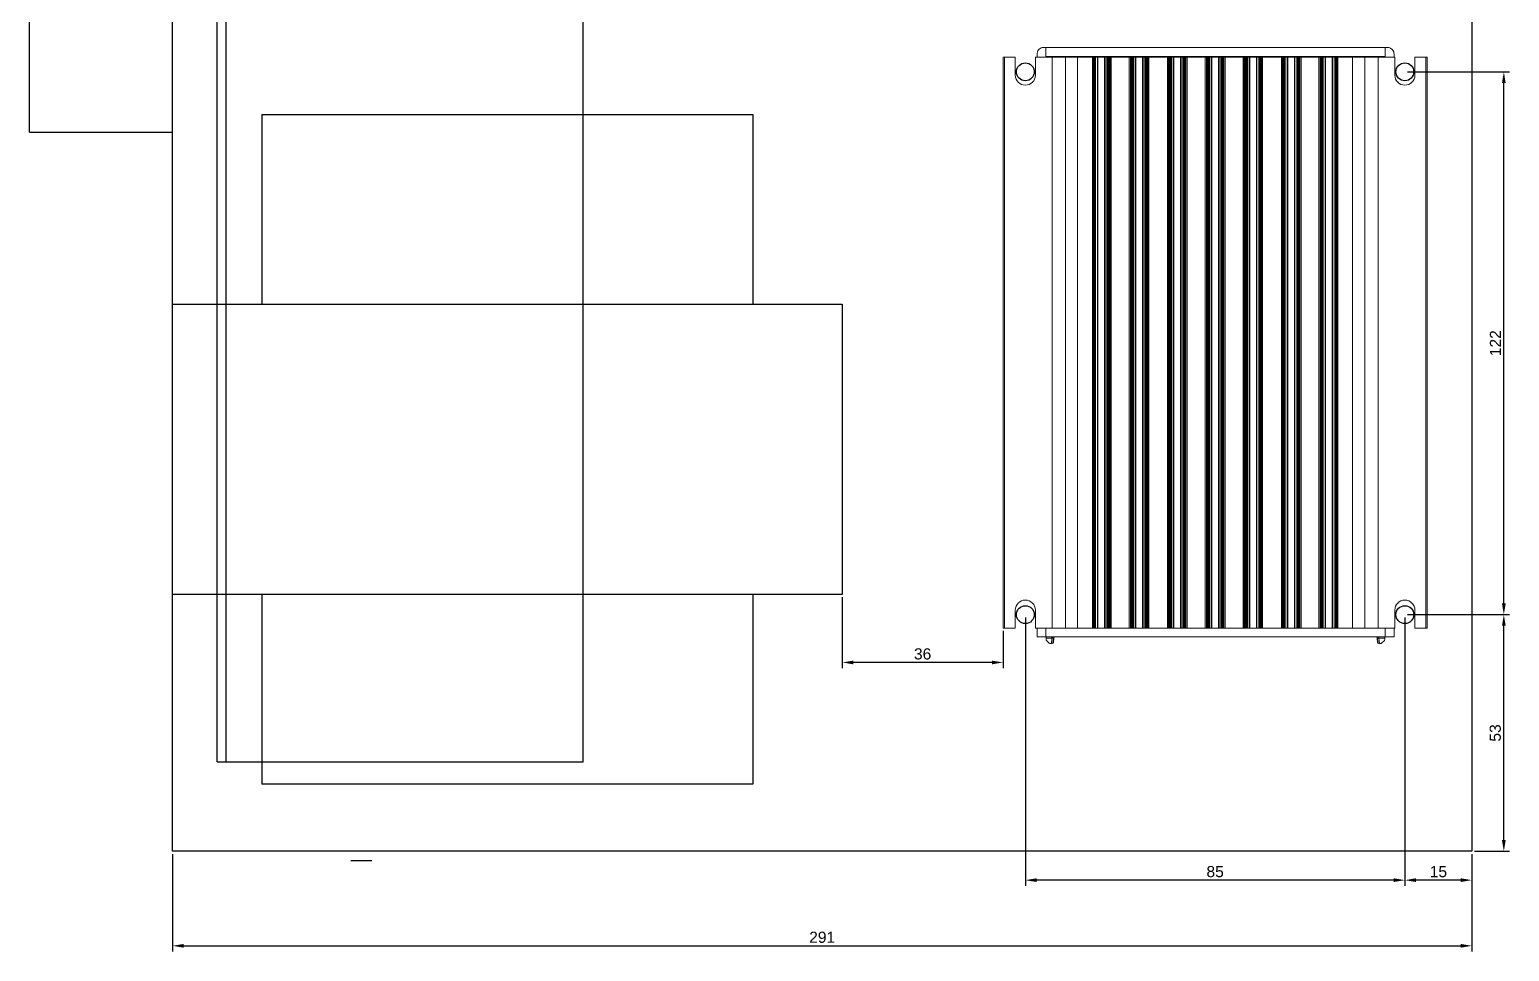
# Model space of a CAD drawing. Header units: millimetres. Extents: x -829 to 2887, y -460 to 1788.
# Drawn here: x 621 to 952.4, y 400.1 to 606.5 of the extents above; entities that cross this region are included whole.
import ezdxf

# ---------------------------------------------------------------- set-up
doc = ezdxf.new("R2010")
doc.units = ezdxf.units.MM
for name, color, linetype in [('Canaletas', 1, 'Continuous'), ('COTA', 1, 'Continuous'), ('Inversor', 4, 'Continuous'), ('Trafo12V', 2, 'Continuous')]:
    doc.layers.add(name, color=color, linetype=linetype)
doc.styles.get("Standard").update_dxf_attribs({"font": 'arial.ttf'})
doc.dimstyles.new('ISO-25', dxfattribs={"dimtxt": 2.5, "dimasz": 2.5, "dimexe": 1.25, "dimexo": 0.625, "dimtad": 1, "dimtxsty": 'Standard', "dimcen": 2.5, "dimadec": 0, "dimazin": 0, "dimtfac": 1, "dimtmove": 0, "dimatfit": 3, "dimfxl": 1, "dimarcsym": 0})

# ---------------------------------------------------------------- blocks, each defined once
blk = doc.blocks.new('*D161')
at = {"layer": 'COTA', "color": 0, "lineweight": -2}
for p, q in [((929.65, 475.54), (952.44, 475.54)), ((951.19, 425.04), (951.19, 473.04)), ((944.65, 422.54), (952.44, 422.54))]:
    blk.add_line(p, q, dxfattribs=at)
at = {"layer": 'COTA', "color": 0}
for points in [[(951.6, 473.04), (950.77, 473.04), (951.19, 475.54)], [(950.77, 425.04), (951.6, 425.04), (951.19, 422.54)]]:
    blk.add_solid(points, dxfattribs=at)
at = {"layer": 'Defpoints', "color": 0}
for p in [(929.03, 475.54), (951.19, 475.54), (944.03, 422.54)]:
    blk.add_point(p, dxfattribs=at)
at = {"layer": 'COTA', "color": 0, "insert": (949.28, 449.04), "char_height": 2.5, "attachment_point": 5, "rotation": 90}
blk.add_mtext('53', dxfattribs=at)
blk = doc.blocks.new('*D163')
at = {"layer": 'COTA', "color": 0, "lineweight": -2}
for p, q in [((929.65, 597.09), (952.44, 597.09)), ((951.19, 478.04), (951.19, 594.59)), ((929.65, 475.54), (952.44, 475.54))]:
    blk.add_line(p, q, dxfattribs=at)
at = {"layer": 'COTA', "color": 0}
for points in [[(951.6, 594.59), (950.77, 594.59), (951.19, 597.09)], [(950.77, 478.04), (951.6, 478.04), (951.19, 475.54)]]:
    blk.add_solid(points, dxfattribs=at)
at = {"layer": 'Defpoints', "color": 0}
for p in [(929.03, 597.09), (951.19, 597.09), (929.03, 475.54)]:
    blk.add_point(p, dxfattribs=at)
at = {"layer": 'COTA', "color": 0, "insert": (949.31, 536.32), "char_height": 2.5, "attachment_point": 5, "rotation": 90}
blk.add_mtext('122', dxfattribs=at)
blk = doc.blocks.new('*D164')
at = {"layer": 'COTA', "color": 0, "lineweight": -2}
for p, q in [((929.03, 474.92), (929.03, 414.83)), ((944.03, 421.92), (944.03, 414.83)), ((941.53, 416.08), (931.53, 416.08))]:
    blk.add_line(p, q, dxfattribs=at)
at = {"layer": 'COTA', "color": 0}
for points in [[(931.53, 416.5), (931.53, 415.67), (929.03, 416.08)], [(941.53, 415.67), (941.53, 416.5), (944.03, 416.08)]]:
    blk.add_solid(points, dxfattribs=at)
at = {"layer": 'Defpoints', "color": 0}
for p in [(929.03, 475.54), (944.03, 422.54), (929.03, 416.08)]:
    blk.add_point(p, dxfattribs=at)
at = {"layer": 'COTA', "color": 0, "insert": (936.53, 417.98), "char_height": 2.5, "attachment_point": 5}
blk.add_mtext('15', dxfattribs=at)
blk = doc.blocks.new('*D165')
at = {"layer": 'COTA', "color": 0, "lineweight": -2}
for p, q in [((844.03, 474.92), (844.03, 414.83)), ((929.03, 474.92), (929.03, 414.83)), ((926.53, 416.08), (846.53, 416.08))]:
    blk.add_line(p, q, dxfattribs=at)
at = {"layer": 'COTA', "color": 0}
for points in [[(846.53, 416.5), (846.53, 415.67), (844.03, 416.08)], [(926.53, 415.67), (926.53, 416.5), (929.03, 416.08)]]:
    blk.add_solid(points, dxfattribs=at)
at = {"layer": 'Defpoints', "color": 0}
for p in [(844.03, 475.54), (929.03, 475.54), (844.03, 416.08)]:
    blk.add_point(p, dxfattribs=at)
at = {"layer": 'COTA', "color": 0, "insert": (886.53, 417.98), "char_height": 2.5, "attachment_point": 5}
blk.add_mtext('85', dxfattribs=at)
blk = doc.blocks.new('*D166')
at = {"layer": 'COTA', "color": 0, "lineweight": -2}
for p, q in [((653.03, 421.92), (653.03, 400.13)), ((944.03, 421.92), (944.03, 400.13)), ((655.53, 401.38), (941.53, 401.38))]:
    blk.add_line(p, q, dxfattribs=at)
at = {"layer": 'COTA', "color": 0}
for points in [[(655.53, 401.79), (655.53, 400.96), (653.03, 401.38)], [(941.53, 400.96), (941.53, 401.79), (944.03, 401.38)]]:
    blk.add_solid(points, dxfattribs=at)
at = {"layer": 'Defpoints', "color": 0}
for p in [(653.03, 422.54), (944.03, 422.54), (944.03, 401.38)]:
    blk.add_point(p, dxfattribs=at)
at = {"layer": 'COTA', "color": 0, "insert": (798.53, 403.28), "char_height": 2.5, "attachment_point": 5}
blk.add_mtext('291', dxfattribs=at)
blk = doc.blocks.new('*D167')
at = {"layer": 'COTA', "color": 0, "lineweight": -2}
for p, q in [((803.03, 479.42), (803.03, 463.58)), ((839.03, 471.92), (839.03, 463.58)), ((836.53, 464.83), (805.53, 464.83))]:
    blk.add_line(p, q, dxfattribs=at)
at = {"layer": 'COTA', "color": 0}
for points in [[(805.53, 465.24), (805.53, 464.41), (803.03, 464.83)], [(836.53, 464.41), (836.53, 465.24), (839.03, 464.83)]]:
    blk.add_solid(points, dxfattribs=at)
at = {"layer": 'Defpoints', "color": 0}
for p in [(803.03, 480.04), (839.03, 472.54), (803.03, 464.83)]:
    blk.add_point(p, dxfattribs=at)
at = {"layer": 'COTA', "color": 0, "insert": (821.03, 466.73), "char_height": 2.5, "attachment_point": 5}
blk.add_mtext('36', dxfattribs=at)

msp = doc.modelspace()

# ---------------------------------------------------------------- linework, layer by layer
for p, q in [((653.028, 422.541), (653.028, 922.541)), ((621.028, 583.541), (621.028, 883.541)), ((663.028, 442.541), (663.028, 842.541)), ((665.028, 442.541), (665.028, 842.541)), ((944.028, 844.568), (944.028, 422.541)), ((621.028, 583.541), (653.028, 583.541)), ((944.028, 422.541), (653.028, 422.541))]:
    msp.add_line(p, q)
at = {"layer": 'Canaletas'}
for p, q in [((745.028, 442.541), (745.028, 812.541)), ((663.028, 442.541), (745.028, 442.541)), ((697.701, 420.399), (693.002, 420.399))]:
    msp.add_line(p, q, dxfattribs=at)
at = {"layer": 'Inversor', "linetype": 'Continuous', "lineweight": 15}
for p, q in [((839.329, 600.341), (839.029, 600.341)), ((839.029, 600.341), (839.029, 472.541)), ((841.779, 600.341), (839.329, 600.341)), ((839.329, 600.341), (839.329, 472.541)), ((841.779, 596.341), (841.779, 600.341)), ((846.279, 600.341), (846.279, 596.341)), ((846.279, 600.341), (850.012, 600.341)), ((846.645, 601.041), (846.645, 600.341)), ((848.64, 602.541), (848.142, 602.541)), ((848.64, 600.541), (848.64, 602.541)), ((848.64, 602.541), (924.612, 602.541)), ((848.64, 600.341), (848.64, 600.541)), ((848.872, 600.541), (849.087, 600.292)), ((850.012, 600.341), (853.006, 600.341)), ((850.012, 600.341), (850.012, 472.541)), ((853.006, 600.341), (855.738, 600.341)), ((853.006, 600.341), (853.006, 472.541)), ((856.801, 600.541), (856.819, 600.341)), ((857.093, 600.341), (857.091, 600.541)), ((859.066, 600.341), (859.066, 472.541)), ((859.111, 600.341), (859.066, 600.341)), ((859.111, 600.341), (859.111, 472.541)), ((859.157, 600.341), (859.111, 600.341)), ((859.157, 600.341), (859.157, 472.541)), ((859.202, 600.341), (859.157, 600.341)), ((859.202, 600.341), (859.202, 472.541)), ((859.247, 600.341), (859.202, 600.341)), ((859.247, 600.341), (859.247, 472.541)), ((859.292, 600.341), (859.247, 600.341)), ((859.292, 600.341), (859.292, 472.541)), ((859.337, 600.341), (859.292, 600.341)), ((859.337, 600.341), (859.337, 472.541)), ((859.383, 600.341), (859.337, 600.341)), ((859.383, 600.341), (859.383, 472.541)), ((859.428, 600.341), (859.383, 600.341)), ((859.428, 600.341), (859.428, 472.541)), ((859.475, 600.341), (859.428, 600.341)), ((859.473, 600.341), (859.473, 472.541)), ((859.52, 600.341), (859.473, 600.341)), ((859.518, 600.341), (859.518, 472.541)), ((859.566, 600.341), (859.518, 600.341)), ((859.564, 600.341), (859.564, 472.541)), ((859.611, 600.341), (859.564, 600.341)), ((859.609, 600.341), (859.609, 472.541)), ((859.656, 600.341), (859.609, 600.341)), ((859.654, 600.341), (859.654, 472.541)), ((859.701, 600.341), (859.654, 600.341)), ((859.699, 600.341), (859.699, 472.541)), ((859.746, 600.341), (859.699, 600.341)), ((859.745, 600.341), (859.745, 472.541)), ((860.154, 600.341), (859.745, 600.341)), ((860.097, 600.341), (860.095, 600.541)), ((860.154, 600.341), (860.278, 600.341)), ((860.154, 600.341), (860.154, 472.541)), ((860.278, 600.341), (861.778, 600.341)), ((860.278, 600.341), (860.278, 472.541)), ((860.427, 600.264), (860.451, 600.541)), ((861.778, 600.341), (861.903, 600.341)), ((861.778, 600.341), (861.778, 472.541)), ((862.312, 600.341), (861.903, 600.341)), ((861.903, 472.541), (861.903, 600.341)), ((862.357, 600.341), (862.31, 600.341)), ((862.312, 472.541), (862.312, 600.341)), ((862.403, 600.341), (862.355, 600.341)), ((862.357, 472.541), (862.357, 600.341)), ((862.448, 600.341), (862.401, 600.341)), ((862.403, 472.541), (862.403, 600.341)), ((862.493, 600.341), (862.446, 600.341)), ((862.448, 472.541), (862.448, 600.341)), ((862.538, 600.341), (862.491, 600.341)), ((862.493, 472.541), (862.493, 600.341)), ((862.584, 600.341), (862.536, 600.341)), ((862.538, 472.541), (862.538, 600.341)), ((862.629, 600.341), (862.582, 600.341)), ((862.584, 472.541), (862.584, 600.341)), ((862.629, 472.541), (862.629, 600.341)), ((862.674, 600.341), (862.629, 600.341)), ((862.674, 472.541), (862.674, 600.341)), ((862.719, 600.341), (862.674, 600.341)), ((862.719, 472.541), (862.719, 600.341)), ((862.764, 600.341), (862.719, 600.341)), ((862.764, 472.541), (862.764, 600.341)), ((862.81, 600.341), (862.764, 600.341)), ((862.81, 472.541), (862.81, 600.341)), ((862.855, 600.341), (862.81, 600.341)), ((862.855, 472.541), (862.855, 600.341)), ((862.9, 600.341), (862.855, 600.341)), ((862.9, 472.541), (862.9, 600.341)), ((862.945, 600.341), (862.9, 600.341)), ((862.945, 472.541), (862.945, 600.341)), ((862.991, 600.341), (862.945, 600.341)), ((862.991, 472.541), (862.991, 600.341)), ((863.27, 600.341), (862.991, 600.341)), ((863.27, 600.341), (867.287, 600.341)), ((863.27, 600.341), (863.27, 472.541)), ((864.801, 600.541), (864.819, 600.341)), ((865.102, 600.341), (865.101, 600.541)), ((867.566, 600.341), (867.287, 600.341)), ((867.287, 472.541), (867.287, 600.341)), ((867.566, 600.341), (867.566, 472.541)), ((867.611, 600.341), (867.566, 600.341)), ((867.611, 600.341), (867.611, 472.541)), ((867.656, 600.341), (867.611, 600.341)), ((867.656, 600.341), (867.656, 472.541)), ((867.702, 600.341), (867.656, 600.341)), ((867.702, 600.341), (867.702, 472.541)), ((867.747, 600.341), (867.702, 600.341)), ((867.747, 600.341), (867.747, 472.541)), ((867.792, 600.341), (867.747, 600.341)), ((867.792, 600.341), (867.792, 472.541)), ((867.837, 600.341), (867.792, 600.341)), ((867.837, 600.341), (867.837, 472.541)), ((867.883, 600.341), (867.837, 600.341)), ((867.883, 600.341), (867.883, 472.541)), ((867.928, 600.341), (867.883, 600.341)), ((867.928, 600.341), (867.928, 472.541)), ((867.975, 600.341), (867.928, 600.341)), ((867.973, 600.341), (867.973, 472.541)), ((868.02, 600.341), (867.973, 600.341)), ((868.018, 600.341), (868.018, 472.541)), ((868.066, 600.341), (868.018, 600.341)), ((868.064, 600.341), (868.064, 472.541)), ((868.111, 600.341), (868.064, 600.341)), ((868.106, 600.341), (868.104, 600.541)), ((868.109, 600.341), (868.109, 472.541)), ((868.156, 600.341), (868.109, 600.341)), ((868.154, 600.341), (868.154, 472.541)), ((868.201, 600.341), (868.154, 600.341)), ((868.199, 600.341), (868.199, 472.541)), ((868.247, 600.341), (868.199, 600.341)), ((868.245, 600.341), (868.245, 472.541)), ((868.654, 600.341), (868.245, 600.341)), ((868.428, 600.27), (868.451, 600.541)), ((868.654, 600.341), (868.778, 600.341)), ((868.654, 600.341), (868.654, 472.541)), ((868.778, 600.341), (870.278, 600.341)), ((868.778, 600.341), (868.778, 472.541)), ((870.278, 600.341), (870.403, 600.341)), ((870.278, 600.341), (870.278, 472.541)), ((870.812, 600.341), (870.403, 600.341)), ((870.403, 472.541), (870.403, 600.341)), ((870.857, 600.341), (870.81, 600.341)), ((870.812, 472.541), (870.812, 600.341)), ((870.903, 600.341), (870.855, 600.341)), ((870.857, 472.541), (870.857, 600.341)), ((870.948, 600.341), (870.901, 600.341)), ((870.903, 472.541), (870.903, 600.341)), ((870.993, 600.341), (870.946, 600.341)), ((870.948, 472.541), (870.948, 600.341)), ((871.038, 600.341), (870.991, 600.341)), ((870.993, 472.541), (870.993, 600.341)), ((871.084, 600.341), (871.036, 600.341)), ((871.038, 472.541), (871.038, 600.341)), ((871.129, 600.341), (871.082, 600.341)), ((871.084, 472.541), (871.084, 600.341)), ((871.129, 472.541), (871.129, 600.341)), ((871.174, 600.341), (871.129, 600.341)), ((871.174, 472.541), (871.174, 600.341)), ((871.219, 600.341), (871.174, 600.341)), ((871.219, 472.541), (871.219, 600.341)), ((871.264, 600.341), (871.219, 600.341)), ((871.264, 472.541), (871.264, 600.341)), ((871.31, 600.341), (871.264, 600.341)), ((871.31, 472.541), (871.31, 600.341)), ((871.355, 600.341), (871.31, 600.341)), ((871.355, 472.541), (871.355, 600.341)), ((871.4, 600.341), (871.355, 600.341)), ((871.4, 472.541), (871.4, 600.341)), ((871.445, 600.341), (871.4, 600.341)), ((871.445, 472.541), (871.445, 600.341)), ((871.491, 600.341), (871.445, 600.341)), ((871.491, 472.541), (871.491, 600.341)), ((871.668, 600.341), (871.491, 600.341)), ((871.668, 600.341), (875.889, 600.341)), ((871.668, 600.341), (871.668, 472.541)), ((872.801, 600.541), (872.819, 600.341)), ((873.111, 600.341), (873.11, 600.541)), ((876.066, 600.341), (875.889, 600.341)), ((875.889, 472.541), (875.889, 600.341)), ((876.066, 600.341), (876.066, 472.541)), ((876.111, 600.341), (876.066, 600.341)), ((876.111, 600.341), (876.111, 472.541)), ((876.156, 600.341), (876.111, 600.341)), ((876.115, 600.341), (876.114, 600.541)), ((876.156, 600.341), (876.156, 472.541)), ((876.202, 600.341), (876.156, 600.341)), ((876.202, 600.341), (876.202, 472.541)), ((876.247, 600.341), (876.202, 600.341)), ((876.247, 600.341), (876.247, 472.541)), ((876.292, 600.341), (876.247, 600.341)), ((876.292, 600.341), (876.292, 472.541)), ((876.337, 600.341), (876.292, 600.341)), ((876.337, 600.341), (876.337, 472.541)), ((876.383, 600.341), (876.337, 600.341)), ((876.383, 600.341), (876.383, 472.541)), ((876.428, 600.341), (876.383, 600.341)), ((876.428, 600.273), (876.451, 600.541)), ((876.428, 600.341), (876.428, 472.541)), ((876.475, 600.341), (876.428, 600.341)), ((876.473, 600.341), (876.473, 472.541)), ((876.52, 600.341), (876.473, 600.341)), ((876.518, 600.341), (876.518, 472.541)), ((876.566, 600.341), (876.518, 600.341)), ((876.564, 600.341), (876.564, 472.541)), ((876.611, 600.341), (876.564, 600.341)), ((876.609, 600.341), (876.609, 472.541)), ((876.656, 600.341), (876.609, 600.341)), ((876.654, 600.341), (876.654, 472.541)), ((876.701, 600.341), (876.654, 600.341)), ((876.699, 600.341), (876.699, 472.541)), ((876.746, 600.341), (876.699, 600.341)), ((876.745, 600.341), (876.745, 472.541)), ((877.154, 600.341), (876.745, 600.341)), ((877.154, 600.341), (877.278, 600.341)), ((877.154, 600.341), (877.154, 472.541)), ((877.278, 600.341), (878.778, 600.341)), ((877.278, 600.341), (877.278, 472.541)), ((878.778, 600.341), (878.903, 600.341)), ((878.778, 600.341), (878.778, 472.541)), ((879.312, 600.341), (878.903, 600.341)), ((878.903, 472.541), (878.903, 600.341)), ((879.357, 600.341), (879.31, 600.341)), ((879.312, 472.541), (879.312, 600.341)), ((879.403, 600.341), (879.355, 600.341)), ((879.357, 472.541), (879.357, 600.341)), ((879.448, 600.341), (879.401, 600.341)), ((879.403, 472.541), (879.403, 600.341)), ((879.493, 600.341), (879.446, 600.341)), ((879.448, 472.541), (879.448, 600.341)), ((879.538, 600.341), (879.491, 600.341)), ((879.493, 472.541), (879.493, 600.341)), ((879.583, 600.341), (879.536, 600.341)), ((879.538, 472.541), (879.538, 600.341)), ((879.629, 600.341), (879.582, 600.341)), ((879.583, 472.541), (879.583, 600.341)), ((879.629, 472.541), (879.629, 600.341)), ((879.674, 600.341), (879.629, 600.341)), ((879.674, 472.541), (879.674, 600.341)), ((879.719, 600.341), (879.674, 600.341)), ((879.719, 472.541), (879.719, 600.341)), ((879.764, 600.341), (879.719, 600.341)), ((879.764, 472.541), (879.764, 600.341)), ((879.81, 600.341), (879.764, 600.341)), ((879.81, 472.541), (879.81, 600.341)), ((879.855, 600.341), (879.81, 600.341)), ((879.855, 472.541), (879.855, 600.341)), ((879.9, 600.341), (879.855, 600.341)), ((879.9, 472.541), (879.9, 600.341)), ((879.945, 600.341), (879.9, 600.341)), ((879.945, 472.541), (879.945, 600.341)), ((879.991, 600.341), (879.945, 600.341)), ((879.991, 472.541), (879.991, 600.341)), ((880.27, 600.341), (879.991, 600.341)), ((880.801, 600.541), (880.819, 600.341)), ((881.12, 600.341), (881.12, 600.541)), ((884.124, 600.341), (884.123, 600.541)), ((884.566, 600.341), (884.287, 600.341)), ((884.434, 600.341), (884.451, 600.541)), ((884.566, 600.341), (884.566, 472.541)), ((884.611, 600.341), (884.566, 600.341)), ((884.611, 600.341), (884.611, 472.541)), ((884.657, 600.341), (884.611, 600.341)), ((884.657, 600.341), (884.657, 472.541)), ((884.702, 600.341), (884.657, 600.341)), ((884.702, 600.341), (884.702, 472.541)), ((884.747, 600.341), (884.702, 600.341)), ((884.747, 600.341), (884.747, 472.541)), ((884.792, 600.341), (884.747, 600.341)), ((884.792, 600.341), (884.792, 472.541)), ((884.837, 600.341), (884.792, 600.341)), ((884.837, 600.341), (884.837, 472.541)), ((884.883, 600.341), (884.837, 600.341)), ((884.883, 600.341), (884.883, 472.541)), ((884.928, 600.341), (884.883, 600.341)), ((884.928, 600.341), (884.928, 472.541)), ((884.975, 600.341), (884.928, 600.341)), ((884.973, 600.341), (884.973, 472.541)), ((885.02, 600.341), (884.973, 600.341)), ((885.018, 600.341), (885.018, 472.541)), ((885.066, 600.341), (885.018, 600.341)), ((885.064, 600.341), (885.064, 472.541)), ((885.111, 600.341), (885.064, 600.341)), ((885.109, 600.341), (885.109, 472.541)), ((885.156, 600.341), (885.109, 600.341)), ((885.154, 600.341), (885.154, 472.541)), ((885.201, 600.341), (885.154, 600.341)), ((885.199, 600.341), (885.199, 472.541)), ((885.246, 600.341), (885.199, 600.341)), ((885.245, 600.341), (885.245, 472.541)), ((885.654, 600.341), (885.245, 600.341)), ((885.654, 600.341), (885.778, 600.341)), ((885.654, 600.341), (885.654, 472.541)), ((885.778, 600.341), (887.278, 600.341)), ((885.778, 600.341), (885.778, 472.541)), ((887.278, 600.341), (887.403, 600.341)), ((887.278, 600.341), (887.278, 472.541)), ((887.812, 600.341), (887.403, 600.341)), ((887.403, 472.541), (887.403, 600.341)), ((887.857, 600.341), (887.81, 600.341)), ((887.812, 472.541), (887.812, 600.341)), ((887.903, 600.341), (887.855, 600.341)), ((887.857, 472.541), (887.857, 600.341)), ((887.948, 600.341), (887.901, 600.341)), ((887.903, 472.541), (887.903, 600.341)), ((887.993, 600.341), (887.946, 600.341)), ((887.948, 472.541), (887.948, 600.341)), ((888.038, 600.341), (887.991, 600.341)), ((887.993, 472.541), (887.993, 600.341)), ((888.084, 600.341), (888.036, 600.341)), ((888.038, 472.541), (888.038, 600.341)), ((888.129, 600.341), (888.082, 600.341)), ((888.084, 472.541), (888.084, 600.341)), ((888.129, 472.541), (888.129, 600.341)), ((888.174, 600.341), (888.129, 600.341)), ((888.174, 472.541), (888.174, 600.341)), ((888.219, 600.341), (888.174, 600.341)), ((888.219, 472.541), (888.219, 600.341)), ((888.264, 600.341), (888.219, 600.341)), ((888.264, 472.541), (888.264, 600.341)), ((888.31, 600.341), (888.264, 600.341)), ((888.31, 472.541), (888.31, 600.341)), ((888.355, 600.341), (888.31, 600.341)), ((888.355, 472.541), (888.355, 600.341)), ((888.4, 600.341), (888.355, 600.341)), ((888.4, 472.541), (888.4, 600.341)), ((888.445, 600.341), (888.4, 600.341)), ((888.445, 472.541), (888.445, 600.341)), ((888.491, 600.341), (888.445, 600.341)), ((888.491, 472.541), (888.491, 600.341)), ((888.77, 600.341), (888.491, 600.341)), ((888.77, 600.341), (892.787, 600.341)), ((888.77, 600.341), (888.77, 472.541)), ((888.801, 600.541), (888.819, 600.341)), ((889.129, 600.341), (889.129, 600.541)), ((892.133, 600.341), (892.133, 600.541)), ((892.434, 600.341), (892.451, 600.541)), ((893.066, 600.341), (892.787, 600.341)), ((892.787, 472.541), (892.787, 600.341)), ((893.066, 600.341), (893.066, 472.541)), ((893.111, 600.341), (893.066, 600.341)), ((893.111, 600.341), (893.111, 472.541)), ((893.156, 600.341), (893.111, 600.341)), ((893.156, 600.341), (893.156, 472.541)), ((893.202, 600.341), (893.156, 600.341)), ((893.202, 600.341), (893.202, 472.541)), ((893.247, 600.341), (893.202, 600.341)), ((893.247, 600.341), (893.247, 472.541)), ((893.292, 600.341), (893.247, 600.341)), ((893.292, 600.341), (893.292, 472.541)), ((893.337, 600.341), (893.292, 600.341)), ((893.337, 600.341), (893.337, 472.541)), ((893.383, 600.341), (893.337, 600.341)), ((893.383, 600.341), (893.383, 472.541)), ((893.428, 600.341), (893.383, 600.341)), ((893.428, 600.341), (893.428, 472.541)), ((893.475, 600.341), (893.428, 600.341)), ((893.473, 600.341), (893.473, 472.541)), ((893.52, 600.341), (893.473, 600.341)), ((893.518, 600.341), (893.518, 472.541)), ((893.566, 600.341), (893.518, 600.341)), ((893.564, 600.341), (893.564, 472.541)), ((893.611, 600.341), (893.564, 600.341)), ((893.609, 600.341), (893.609, 472.541)), ((893.656, 600.341), (893.609, 600.341)), ((893.654, 600.341), (893.654, 472.541)), ((893.701, 600.341), (893.654, 600.341)), ((893.699, 600.341), (893.699, 472.541)), ((893.747, 600.341), (893.699, 600.341)), ((893.745, 600.341), (893.745, 472.541)), ((894.154, 600.341), (893.745, 600.341)), ((894.154, 600.341), (894.278, 600.341)), ((894.154, 600.341), (894.154, 472.541)), ((894.278, 600.341), (895.778, 600.341)), ((894.278, 600.341), (894.278, 472.541)), ((895.778, 600.341), (895.903, 600.341)), ((895.778, 600.341), (895.778, 472.541)), ((896.312, 600.341), (895.903, 600.341)), ((895.903, 472.541), (895.903, 600.341)), ((896.357, 600.341), (896.31, 600.341)), ((896.312, 472.541), (896.312, 600.341)), ((896.403, 600.341), (896.355, 600.341)), ((896.357, 472.541), (896.357, 600.341)), ((896.448, 600.341), (896.401, 600.341)), ((896.403, 472.541), (896.403, 600.341)), ((896.493, 600.341), (896.446, 600.341)), ((896.448, 472.541), (896.448, 600.341)), ((896.538, 600.341), (896.491, 600.341)), ((896.493, 472.541), (896.493, 600.341)), ((896.584, 600.341), (896.536, 600.341)), ((896.538, 472.541), (896.538, 600.341)), ((896.629, 600.341), (896.582, 600.341)), ((896.584, 472.541), (896.584, 600.341)), ((896.629, 472.541), (896.629, 600.341)), ((896.674, 600.341), (896.629, 600.341)), ((896.674, 472.541), (896.674, 600.341)), ((896.719, 600.341), (896.674, 600.341)), ((896.719, 472.541), (896.719, 600.341)), ((896.764, 600.341), (896.719, 600.341)), ((896.764, 472.541), (896.764, 600.341)), ((896.81, 600.341), (896.764, 600.341)), ((896.801, 600.541), (896.819, 600.341)), ((896.81, 472.541), (896.81, 600.341)), ((896.855, 600.341), (896.81, 600.341)), ((896.855, 472.541), (896.855, 600.341)), ((896.9, 600.341), (896.855, 600.341)), ((896.9, 472.541), (896.9, 600.341)), ((896.945, 600.341), (896.9, 600.341)), ((896.945, 472.541), (896.945, 600.341)), ((896.991, 600.341), (896.945, 600.341)), ((896.991, 472.541), (896.991, 600.341)), ((897.168, 600.341), (896.991, 600.341)), ((897.138, 600.341), (897.139, 600.541)), ((897.168, 600.341), (901.389, 600.341)), ((897.168, 600.341), (897.168, 472.541)), ((900.142, 600.341), (900.142, 600.541)), ((900.434, 600.341), (900.451, 600.541)), ((901.566, 600.341), (901.389, 600.341)), ((901.389, 472.541), (901.389, 600.341)), ((901.566, 600.341), (901.566, 472.541)), ((901.611, 600.341), (901.566, 600.341)), ((901.611, 600.341), (901.611, 472.541)), ((901.656, 600.341), (901.611, 600.341)), ((901.656, 600.341), (901.656, 472.541)), ((901.702, 600.341), (901.656, 600.341)), ((901.702, 600.341), (901.702, 472.541)), ((901.747, 600.341), (901.702, 600.341)), ((901.747, 600.341), (901.747, 472.541)), ((901.792, 600.341), (901.747, 600.341)), ((901.792, 600.341), (901.792, 472.541)), ((901.837, 600.341), (901.792, 600.341)), ((901.837, 600.341), (901.837, 472.541)), ((901.883, 600.341), (901.837, 600.341)), ((901.883, 600.341), (901.883, 472.541)), ((901.928, 600.341), (901.883, 600.341)), ((901.928, 600.341), (901.928, 472.541)), ((901.975, 600.341), (901.928, 600.341)), ((901.973, 600.341), (901.973, 472.541)), ((902.02, 600.341), (901.973, 600.341)), ((902.018, 600.341), (902.018, 472.541)), ((902.066, 600.341), (902.018, 600.341)), ((902.064, 600.341), (902.064, 472.541)), ((902.111, 600.341), (902.064, 600.341)), ((902.109, 600.341), (902.109, 472.541)), ((902.156, 600.341), (902.109, 600.341)), ((902.154, 600.341), (902.154, 472.541)), ((902.201, 600.341), (902.154, 600.341)), ((902.199, 600.341), (902.199, 472.541)), ((902.246, 600.341), (902.199, 600.341)), ((902.245, 600.341), (902.245, 472.541)), ((902.654, 600.341), (902.245, 600.341)), ((902.654, 600.341), (902.778, 600.341)), ((902.654, 600.341), (902.654, 472.541)), ((902.778, 600.341), (904.278, 600.341)), ((902.778, 600.341), (902.778, 472.541)), ((904.278, 600.341), (904.403, 600.341)), ((904.278, 600.341), (904.278, 472.541)), ((904.812, 600.341), (904.403, 600.341)), ((904.403, 472.541), (904.403, 600.341)), ((904.801, 600.541), (904.825, 600.269)), ((904.857, 600.341), (904.81, 600.341)), ((904.812, 472.541), (904.812, 600.341)), ((904.903, 600.341), (904.855, 600.341)), ((904.857, 472.541), (904.857, 600.341)), ((904.948, 600.341), (904.901, 600.341)), ((904.903, 472.541), (904.903, 600.341)), ((904.993, 600.341), (904.946, 600.341)), ((904.948, 472.541), (904.948, 600.341)), ((905.038, 600.341), (904.991, 600.341)), ((904.993, 472.541), (904.993, 600.341)), ((905.084, 600.341), (905.036, 600.341)), ((905.038, 472.541), (905.038, 600.341)), ((905.129, 600.341), (905.082, 600.341)), ((905.084, 472.541), (905.084, 600.341)), ((905.174, 600.341), (905.126, 600.341)), ((905.129, 472.541), (905.129, 600.341)), ((905.147, 600.341), (905.148, 600.541)), ((905.174, 472.541), (905.174, 600.341)), ((905.219, 600.341), (905.174, 600.341)), ((905.219, 472.541), (905.219, 600.341)), ((905.264, 600.341), (905.219, 600.341)), ((905.264, 472.541), (905.264, 600.341)), ((905.31, 600.341), (905.264, 600.341)), ((905.31, 472.541), (905.31, 600.341)), ((905.355, 600.341), (905.31, 600.341)), ((905.355, 472.541), (905.355, 600.341)), ((905.4, 600.341), (905.355, 600.341)), ((905.4, 472.541), (905.4, 600.341)), ((905.445, 600.341), (905.4, 600.341)), ((905.445, 472.541), (905.445, 600.341)), ((905.491, 600.341), (905.445, 600.341)), ((905.491, 472.541), (905.491, 600.341)), ((905.77, 600.341), (905.491, 600.341)), ((908.151, 600.341), (908.152, 600.541)), ((908.434, 600.341), (908.451, 600.541)), ((910.066, 600.341), (909.787, 600.341)), ((910.066, 600.341), (910.066, 472.541)), ((910.111, 600.341), (910.066, 600.341)), ((910.111, 600.341), (910.111, 472.541)), ((910.156, 600.341), (910.111, 600.341)), ((910.156, 600.341), (910.156, 472.541)), ((910.202, 600.341), (910.156, 600.341)), ((910.202, 600.341), (910.202, 472.541)), ((910.247, 600.341), (910.202, 600.341)), ((910.247, 600.341), (910.247, 472.541)), ((910.292, 600.341), (910.247, 600.341)), ((910.292, 600.341), (910.292, 472.541)), ((910.337, 600.341), (910.292, 600.341)), ((910.337, 600.341), (910.337, 472.541)), ((910.383, 600.341), (910.337, 600.341)), ((910.383, 600.341), (910.383, 472.541)), ((910.428, 600.341), (910.383, 600.341)), ((910.428, 600.341), (910.428, 472.541)), ((910.475, 600.341), (910.428, 600.341)), ((910.473, 600.341), (910.473, 472.541)), ((910.52, 600.341), (910.473, 600.341)), ((910.518, 600.341), (910.518, 472.541)), ((910.566, 600.341), (910.518, 600.341)), ((910.564, 600.341), (910.564, 472.541)), ((910.611, 600.341), (910.564, 600.341)), ((910.609, 600.341), (910.609, 472.541)), ((910.656, 600.341), (910.609, 600.341)), ((910.654, 600.341), (910.654, 472.541)), ((910.701, 600.341), (910.654, 600.341)), ((910.699, 600.341), (910.699, 472.541)), ((910.747, 600.341), (910.699, 600.341)), ((910.745, 600.341), (910.745, 472.541)), ((911.154, 600.341), (910.745, 600.341)), ((911.154, 600.341), (911.278, 600.341)), ((911.154, 600.341), (911.154, 472.541)), ((911.278, 600.341), (912.778, 600.341)), ((911.278, 600.341), (911.278, 472.541)), ((912.778, 600.341), (912.903, 600.341)), ((912.778, 600.341), (912.778, 472.541)), ((912.801, 600.541), (912.825, 600.268)), ((913.312, 600.341), (912.903, 600.341)), ((912.903, 472.541), (912.903, 600.341)), ((913.156, 600.341), (913.158, 600.541)), ((913.357, 600.341), (913.31, 600.341)), ((913.312, 472.541), (913.312, 600.341)), ((913.403, 600.341), (913.355, 600.341)), ((913.357, 472.541), (913.357, 600.341)), ((913.448, 600.341), (913.401, 600.341)), ((913.403, 472.541), (913.403, 600.341)), ((913.493, 600.341), (913.446, 600.341)), ((913.448, 472.541), (913.448, 600.341)), ((913.538, 600.341), (913.491, 600.341)), ((913.493, 472.541), (913.493, 600.341)), ((913.584, 600.341), (913.536, 600.341)), ((913.538, 472.541), (913.538, 600.341)), ((913.629, 600.341), (913.582, 600.341)), ((913.584, 472.541), (913.584, 600.341)), ((913.629, 472.541), (913.629, 600.341)), ((913.674, 600.341), (913.629, 600.341)), ((913.674, 472.541), (913.674, 600.341)), ((913.719, 600.341), (913.674, 600.341)), ((913.719, 472.541), (913.719, 600.341)), ((913.764, 600.341), (913.719, 600.341)), ((913.764, 472.541), (913.764, 600.341)), ((913.81, 600.341), (913.764, 600.341)), ((913.81, 472.541), (913.81, 600.341)), ((913.855, 600.341), (913.81, 600.341)), ((913.855, 472.541), (913.855, 600.341)), ((913.9, 600.341), (913.855, 600.341)), ((913.9, 472.541), (913.9, 600.341)), ((913.945, 600.341), (913.9, 600.341)), ((913.945, 472.541), (913.945, 600.341)), ((913.991, 600.341), (913.945, 600.341)), ((913.991, 472.541), (913.991, 600.341)), ((916.16, 600.341), (916.161, 600.541)), ((916.434, 600.341), (916.451, 600.541)), ((917.317, 600.341), (920.051, 600.341)), ((920.051, 600.341), (923.044, 600.341)), ((920.051, 600.341), (920.051, 472.541)), ((923.044, 600.341), (926.778, 600.341)), ((923.044, 600.341), (923.044, 472.541)), ((924.38, 600.541), (924.162, 600.288)), ((924.612, 602.541), (924.612, 600.541)), ((925.111, 602.541), (924.612, 602.541)), ((924.612, 600.341), (924.612, 600.541)), ((926.608, 600.341), (926.608, 601.041)), ((926.778, 596.341), (926.778, 600.341)), ((931.278, 600.341), (931.278, 596.341)), ((933.728, 600.341), (931.278, 600.341)), ((933.728, 600.341), (933.728, 472.541)), ((841.779, 472.541), (841.779, 476.541)), ((846.279, 476.541), (846.279, 472.541)), ((926.778, 472.541), (926.778, 476.541)), ((931.278, 476.541), (931.278, 472.541)), ((839.029, 472.541), (839.329, 472.541)), ((839.329, 472.541), (841.779, 472.541)), ((846.279, 472.541), (850.012, 472.541)), ((846.645, 472.541), (846.645, 470.541)), ((848.64, 472.541), (848.64, 470.541)), ((850.012, 472.541), (853.006, 472.541)), ((853.006, 472.541), (855.478, 472.541)), ((855.478, 472.541), (859.066, 472.541)), ((859.066, 472.541), (859.111, 472.541)), ((859.111, 472.541), (859.157, 472.541)), ((859.157, 472.541), (859.202, 472.541)), ((859.202, 472.541), (859.247, 472.541)), ((859.247, 472.541), (859.292, 472.541)), ((859.292, 472.541), (859.337, 472.541)), ((859.337, 472.541), (859.383, 472.541)), ((859.383, 472.541), (859.428, 472.541)), ((859.428, 472.541), (859.475, 472.541)), ((859.473, 472.541), (859.52, 472.541)), ((859.518, 472.541), (859.566, 472.541)), ((859.564, 472.541), (859.611, 472.541)), ((859.609, 472.541), (859.656, 472.541)), ((859.654, 472.541), (859.701, 472.541)), ((859.699, 472.541), (859.746, 472.541)), ((859.745, 472.541), (860.154, 472.541)), ((860.154, 472.541), (860.278, 472.541)), ((860.278, 472.541), (861.778, 472.541)), ((861.778, 472.541), (861.903, 472.541)), ((861.903, 472.541), (862.312, 472.541)), ((862.31, 472.541), (862.357, 472.541)), ((862.355, 472.541), (862.403, 472.541)), ((862.401, 472.541), (862.448, 472.541)), ((862.446, 472.541), (862.493, 472.541)), ((862.491, 472.541), (862.538, 472.541)), ((862.536, 472.541), (862.584, 472.541)), ((862.582, 472.541), (862.629, 472.541)), ((862.629, 472.541), (862.674, 472.541)), ((862.674, 472.541), (862.719, 472.541)), ((862.719, 472.541), (862.764, 472.541)), ((862.764, 472.541), (862.81, 472.541)), ((862.81, 472.541), (862.855, 472.541)), ((862.855, 472.541), (862.9, 472.541)), ((862.9, 472.541), (862.945, 472.541)), ((862.945, 472.541), (862.991, 472.541)), ((862.991, 472.541), (867.566, 472.541)), ((867.566, 472.541), (867.611, 472.541)), ((867.611, 472.541), (867.656, 472.541)), ((867.656, 472.541), (867.702, 472.541)), ((867.702, 472.541), (867.747, 472.541)), ((867.747, 472.541), (867.792, 472.541)), ((867.792, 472.541), (867.837, 472.541)), ((867.837, 472.541), (867.883, 472.541)), ((867.883, 472.541), (867.928, 472.541)), ((867.928, 472.541), (867.975, 472.541)), ((867.973, 472.541), (868.02, 472.541)), ((868.018, 472.541), (868.066, 472.541)), ((868.064, 472.541), (868.111, 472.541)), ((868.109, 472.541), (868.156, 472.541)), ((868.154, 472.541), (868.201, 472.541)), ((868.199, 472.541), (868.247, 472.541)), ((868.245, 472.541), (868.654, 472.541)), ((868.654, 472.541), (868.778, 472.541)), ((868.778, 472.541), (870.278, 472.541)), ((870.278, 472.541), (870.403, 472.541)), ((870.403, 472.541), (870.812, 472.541)), ((870.81, 472.541), (870.857, 472.541)), ((870.855, 472.541), (870.903, 472.541)), ((870.901, 472.541), (870.948, 472.541)), ((870.946, 472.541), (870.993, 472.541)), ((870.991, 472.541), (871.038, 472.541)), ((871.036, 472.541), (871.084, 472.541)), ((871.082, 472.541), (871.129, 472.541)), ((871.129, 472.541), (871.174, 472.541)), ((871.174, 472.541), (871.219, 472.541)), ((871.219, 472.541), (871.264, 472.541)), ((871.264, 472.541), (871.31, 472.541)), ((871.31, 472.541), (871.355, 472.541)), ((871.355, 472.541), (871.4, 472.541)), ((871.4, 472.541), (871.445, 472.541)), ((871.445, 472.541), (871.491, 472.541)), ((871.491, 472.541), (876.066, 472.541)), ((871.491, 472.541), (871.668, 472.541)), ((875.889, 472.541), (876.066, 472.541)), ((876.066, 472.541), (876.111, 472.541)), ((876.111, 472.541), (876.156, 472.541)), ((876.156, 472.541), (876.202, 472.541)), ((876.202, 472.541), (876.247, 472.541)), ((876.247, 472.541), (876.292, 472.541)), ((876.292, 472.541), (876.337, 472.541)), ((876.337, 472.541), (876.383, 472.541)), ((876.383, 472.541), (876.428, 472.541)), ((876.428, 472.541), (876.475, 472.541)), ((876.473, 472.541), (876.52, 472.541)), ((876.518, 472.541), (876.566, 472.541)), ((876.564, 472.541), (876.611, 472.541)), ((876.609, 472.541), (876.656, 472.541)), ((876.654, 472.541), (876.701, 472.541)), ((876.699, 472.541), (876.746, 472.541)), ((876.745, 472.541), (877.154, 472.541)), ((877.154, 472.541), (877.278, 472.541)), ((877.278, 472.541), (878.778, 472.541)), ((878.778, 472.541), (878.903, 472.541)), ((878.903, 472.541), (879.312, 472.541)), ((879.31, 472.541), (879.357, 472.541)), ((879.355, 472.541), (879.403, 472.541)), ((879.401, 472.541), (879.448, 472.541)), ((879.446, 472.541), (879.493, 472.541)), ((879.491, 472.541), (879.538, 472.541)), ((879.536, 472.541), (879.583, 472.541)), ((879.582, 472.541), (879.629, 472.541)), ((879.629, 472.541), (879.674, 472.541)), ((879.674, 472.541), (879.719, 472.541)), ((879.719, 472.541), (879.764, 472.541)), ((879.764, 472.541), (879.81, 472.541)), ((879.81, 472.541), (879.855, 472.541)), ((879.855, 472.541), (879.9, 472.541)), ((879.9, 472.541), (879.945, 472.541)), ((879.945, 472.541), (879.991, 472.541)), ((879.991, 472.541), (884.566, 472.541)), ((884.566, 472.541), (884.611, 472.541)), ((884.611, 472.541), (884.657, 472.541)), ((884.657, 472.541), (884.702, 472.541)), ((884.702, 472.541), (884.747, 472.541)), ((884.747, 472.541), (884.792, 472.541)), ((884.792, 472.541), (884.837, 472.541)), ((884.837, 472.541), (884.883, 472.541)), ((884.883, 472.541), (884.928, 472.541)), ((884.928, 472.541), (884.975, 472.541)), ((884.973, 472.541), (885.02, 472.541)), ((885.018, 472.541), (885.066, 472.541)), ((885.064, 472.541), (885.111, 472.541)), ((885.109, 472.541), (885.156, 472.541)), ((885.154, 472.541), (885.201, 472.541)), ((885.199, 472.541), (885.246, 472.541)), ((885.245, 472.541), (885.654, 472.541)), ((885.654, 472.541), (885.778, 472.541)), ((885.778, 472.541), (887.278, 472.541)), ((887.278, 472.541), (887.403, 472.541)), ((887.403, 472.541), (887.812, 472.541)), ((887.81, 472.541), (887.857, 472.541)), ((887.855, 472.541), (887.903, 472.541)), ((887.901, 472.541), (887.948, 472.541)), ((887.946, 472.541), (887.993, 472.541)), ((887.991, 472.541), (888.038, 472.541)), ((888.036, 472.541), (888.084, 472.541)), ((888.082, 472.541), (888.129, 472.541)), ((888.129, 472.541), (888.174, 472.541)), ((888.174, 472.541), (888.219, 472.541)), ((888.219, 472.541), (888.264, 472.541)), ((888.264, 472.541), (888.31, 472.541)), ((888.31, 472.541), (888.355, 472.541)), ((888.355, 472.541), (888.4, 472.541)), ((888.4, 472.541), (888.445, 472.541)), ((888.445, 472.541), (888.491, 472.541)), ((888.491, 472.541), (893.066, 472.541)), ((893.066, 472.541), (893.111, 472.541)), ((893.111, 472.541), (893.156, 472.541)), ((893.156, 472.541), (893.202, 472.541)), ((893.202, 472.541), (893.247, 472.541)), ((893.247, 472.541), (893.292, 472.541)), ((893.292, 472.541), (893.337, 472.541)), ((893.337, 472.541), (893.383, 472.541)), ((893.383, 472.541), (893.428, 472.541)), ((893.428, 472.541), (893.475, 472.541)), ((893.473, 472.541), (893.52, 472.541)), ((893.518, 472.541), (893.566, 472.541)), ((893.564, 472.541), (893.611, 472.541)), ((893.609, 472.541), (893.656, 472.541)), ((893.654, 472.541), (893.701, 472.541)), ((893.699, 472.541), (893.747, 472.541)), ((893.745, 472.541), (894.154, 472.541)), ((894.154, 472.541), (894.278, 472.541)), ((894.278, 472.541), (895.778, 472.541)), ((895.778, 472.541), (895.903, 472.541)), ((895.903, 472.541), (896.312, 472.541)), ((896.31, 472.541), (896.357, 472.541)), ((896.355, 472.541), (896.403, 472.541)), ((896.401, 472.541), (896.448, 472.541)), ((896.446, 472.541), (896.493, 472.541)), ((896.491, 472.541), (896.538, 472.541)), ((896.536, 472.541), (896.584, 472.541)), ((896.582, 472.541), (896.629, 472.541)), ((896.629, 472.541), (896.674, 472.541)), ((896.674, 472.541), (896.719, 472.541)), ((896.719, 472.541), (896.764, 472.541)), ((896.764, 472.541), (896.81, 472.541)), ((896.81, 472.541), (896.855, 472.541)), ((896.855, 472.541), (896.9, 472.541)), ((896.9, 472.541), (896.945, 472.541)), ((896.945, 472.541), (896.991, 472.541)), ((896.991, 472.541), (901.566, 472.541)), ((896.991, 472.541), (897.168, 472.541)), ((901.389, 472.541), (901.566, 472.541)), ((901.566, 472.541), (901.611, 472.541)), ((901.611, 472.541), (901.656, 472.541)), ((901.656, 472.541), (901.702, 472.541)), ((901.702, 472.541), (901.747, 472.541)), ((901.747, 472.541), (901.792, 472.541)), ((901.792, 472.541), (901.837, 472.541)), ((901.837, 472.541), (901.883, 472.541)), ((901.883, 472.541), (901.928, 472.541)), ((901.928, 472.541), (901.975, 472.541)), ((901.973, 472.541), (902.02, 472.541)), ((902.018, 472.541), (902.066, 472.541)), ((902.064, 472.541), (902.111, 472.541)), ((902.109, 472.541), (902.156, 472.541)), ((902.154, 472.541), (902.201, 472.541)), ((902.199, 472.541), (902.246, 472.541)), ((902.245, 472.541), (902.654, 472.541)), ((902.654, 472.541), (902.778, 472.541)), ((902.778, 472.541), (904.278, 472.541)), ((904.278, 472.541), (904.403, 472.541)), ((904.403, 472.541), (904.812, 472.541)), ((904.81, 472.541), (904.857, 472.541)), ((904.855, 472.541), (904.903, 472.541)), ((904.901, 472.541), (904.948, 472.541)), ((904.946, 472.541), (904.993, 472.541)), ((904.991, 472.541), (905.038, 472.541)), ((905.036, 472.541), (905.084, 472.541)), ((905.082, 472.541), (905.129, 472.541)), ((905.129, 472.541), (905.174, 472.541)), ((905.174, 472.541), (905.219, 472.541)), ((905.219, 472.541), (905.264, 472.541)), ((905.264, 472.541), (905.31, 472.541)), ((905.31, 472.541), (905.355, 472.541)), ((905.355, 472.541), (905.4, 472.541)), ((905.4, 472.541), (905.445, 472.541)), ((905.445, 472.541), (905.491, 472.541)), ((905.491, 472.541), (910.066, 472.541)), ((910.066, 472.541), (910.111, 472.541)), ((910.111, 472.541), (910.156, 472.541)), ((910.156, 472.541), (910.202, 472.541)), ((910.202, 472.541), (910.247, 472.541)), ((910.247, 472.541), (910.292, 472.541)), ((910.292, 472.541), (910.337, 472.541)), ((910.337, 472.541), (910.383, 472.541)), ((910.383, 472.541), (910.428, 472.541)), ((910.428, 472.541), (910.475, 472.541)), ((910.473, 472.541), (910.52, 472.541)), ((910.518, 472.541), (910.566, 472.541)), ((910.564, 472.541), (910.611, 472.541)), ((910.609, 472.541), (910.656, 472.541)), ((910.654, 472.541), (910.701, 472.541)), ((910.699, 472.541), (910.747, 472.541)), ((910.745, 472.541), (911.154, 472.541)), ((911.154, 472.541), (911.278, 472.541)), ((911.278, 472.541), (912.778, 472.541)), ((912.778, 472.541), (912.903, 472.541)), ((912.903, 472.541), (913.312, 472.541)), ((913.31, 472.541), (913.357, 472.541)), ((913.355, 472.541), (913.403, 472.541)), ((913.401, 472.541), (913.448, 472.541)), ((913.446, 472.541), (913.493, 472.541)), ((913.491, 472.541), (913.538, 472.541)), ((913.536, 472.541), (913.584, 472.541)), ((913.582, 472.541), (913.629, 472.541)), ((913.629, 472.541), (913.674, 472.541)), ((913.674, 472.541), (913.719, 472.541)), ((913.719, 472.541), (913.764, 472.541)), ((913.764, 472.541), (913.81, 472.541)), ((913.81, 472.541), (913.855, 472.541)), ((913.855, 472.541), (913.9, 472.541)), ((913.9, 472.541), (913.945, 472.541)), ((913.945, 472.541), (913.991, 472.541)), ((913.991, 472.541), (917.579, 472.541)), ((917.579, 472.541), (920.051, 472.541)), ((920.051, 472.541), (923.044, 472.541)), ((923.044, 472.541), (926.778, 472.541)), ((924.612, 470.541), (924.612, 472.541)), ((926.608, 470.541), (926.608, 472.541)), ((931.278, 472.541), (933.728, 472.541)), ((848.64, 470.541), (846.645, 470.541)), ((848.64, 470.541), (924.612, 470.541)), ((848.688, 469.966), (848.687, 470.268)), ((849.995, 470.268), (848.687, 470.268)), ((848.776, 469.754), (849.401, 469.129)), ((849.614, 469.041), (849.89, 469.041)), ((849.89, 469.041), (849.995, 470.268)), ((849.914, 469.041), (849.89, 469.041)), ((850.013, 469.041), (849.914, 469.041)), ((850.301, 470.268), (850.22, 469.315)), ((850.22, 469.315), (850.305, 469.315)), ((850.39, 470.268), (850.301, 470.268)), ((922.818, 470.268), (922.904, 469.308)), ((922.907, 470.268), (922.818, 470.268)), ((922.818, 470.268), (922.904, 469.315)), ((922.904, 469.315), (922.989, 469.315)), ((922.989, 469.315), (922.907, 470.268)), ((923.294, 469.041), (923.196, 469.041)), ((924.521, 470.268), (923.213, 470.268)), ((923.213, 470.268), (923.318, 469.041)), ((923.318, 469.041), (923.294, 469.041)), ((923.595, 469.041), (923.318, 469.041)), ((923.807, 469.129), (924.433, 469.754)), ((924.521, 469.966), (924.521, 470.268)), ((926.608, 470.541), (924.612, 470.541))]:
    msp.add_line(p, q, dxfattribs=at)
at = {"layer": 'Inversor', "linetype": 'Continuous', "lineweight": 0}
for p, q in [((848.64, 600.541), (924.612, 600.541)), ((856.238, 600.341), (855.738, 600.341)), ((855.738, 472.541), (855.738, 600.341)), ((856.238, 600.341), (858.787, 600.341)), ((859.066, 600.341), (858.787, 600.341)), ((880.27, 600.341), (884.287, 600.341)), ((880.27, 600.341), (880.27, 472.541)), ((884.287, 472.541), (884.287, 600.341)), ((905.77, 600.341), (909.787, 600.341)), ((905.77, 600.341), (905.77, 472.541)), ((909.787, 472.541), (909.787, 600.341)), ((914.27, 600.341), (913.991, 600.341)), ((914.27, 600.341), (916.819, 600.341)), ((917.317, 600.341), (916.819, 600.341)), ((917.317, 600.341), (917.317, 472.541)), ((933.728, 472.541), (933.728, 600.341)), ((933.728, 600.341), (934.028, 600.341)), ((934.028, 472.541), (934.028, 600.341)), ((933.728, 472.541), (934.028, 472.541)), ((850.305, 469.315), (850.39, 470.268))]:
    msp.add_line(p, q, dxfattribs=at)
at = {"layer": 'Inversor'}
for centre in [(844.029, 597.091), (929.028, 597.091), (844.029, 475.541), (929.028, 475.541)]:
    msp.add_circle(centre, 2, dxfattribs=at)
at = {"layer": 'Inversor', "linetype": 'Continuous', "lineweight": 15}
for centre, radius, start, end in [((844.029, 596.341), 2.25, 180, 0), ((929.028, 596.341), 2.25, 180, 0), ((844.029, 476.541), 2.25, 0, 180), ((929.028, 476.541), 2.25, 0, 180), ((845.985, 470.332), 2.703, 358.62885, 4.43816), ((852.742, 470.336), 2.643, 175.53343, 181.31558), ((850.689, 470.241), 0.3, 90.01067, 175.00091), ((922.519, 470.241), 0.3, 4.9925, 89.99023), ((922.609, 470.242), 0.3, 4.98421, 89.99852), ((925.893, 470.333), 2.68, 175.53064, 181.38989), ((927.216, 470.332), 2.695, 175.54062, 181.36744)]:
    msp.add_arc(centre, radius, start, end, dxfattribs=at)
at = {"layer": 'Inversor', "linetype": 'Continuous', "lineweight": 0}
for centre, radius, start, end in [((847.32, 470.332), 2.676, 358.61159, 4.48035), ((850.6, 470.241), 0.3, 90.00407, 175.0075)]:
    msp.add_arc(centre, radius, start, end, dxfattribs=at)
at = {"layer": 'Inversor', "linetype": 'Continuous', "lineweight": 15}
for centre, major_axis, ratio, start_param, end_param in [((848.988, 469.966), (-0.197, 0.227), 0.9978233, 0.8559502, 1.6413483), ((849.613, 469.341), (-0.197, 0.227), 0.9978233, 1.6413483, 2.4267465), ((849.921, 469.341), (0.224, 0.205), 0.9776931, 3.9582914, 5.4418213), ((923.202, 469.341), (0.205, 0.224), 0.9775977, 2.3874997, 3.8710296), ((923.211, 470.241), (0.303, -0.026), 0.0864067, 1.5685821, 3.1317822), ((923.287, 469.341), (0.224, -0.205), 0.9776931, 3.9829567, 5.4664866), ((923.595, 469.341), (0.197, 0.227), 0.9978233, 3.8564388, 4.641837), ((924.221, 469.966), (0.197, 0.227), 0.9978233, 4.641837, 5.4272351)]:
    msp.add_ellipse(centre, major_axis=major_axis, ratio=ratio, start_param=start_param, end_param=end_param, dxfattribs=at)
at = {"layer": 'Inversor', "linetype": 'Continuous', "lineweight": 0}
for centre, major_axis, ratio, start_param, end_param in [((849.998, 470.241), (0.303, 0.026), 0.0864067, 0.0098104, 1.5730105), ((850.006, 469.341), (-0.205, 0.224), 0.9775977, 2.4121557, 3.8956856)]:
    msp.add_ellipse(centre, major_axis=major_axis, ratio=ratio, start_param=start_param, end_param=end_param, dxfattribs=at)
at = {"layer": 'Inversor', "linetype": 'Continuous', "lineweight": 15}
for points, knots in [([(846.645, 601.041), (846.662, 601.21), (846.695, 601.546), (846.951, 601.994), (847.329, 602.334), (847.75, 602.515), (848.029, 602.534), (848.142, 602.541)], [0, 0, 0, 0, 0.2136808, 0.4273348, 0.6413708, 0.8561684, 1, 1, 1, 1]), ([(926.608, 601.041), (926.591, 601.21), (926.558, 601.546), (926.302, 601.994), (925.924, 602.334), (925.503, 602.515), (925.223, 602.534), (925.111, 602.541)], [0, 0, 0, 0, 0.2136801, 0.4273335, 0.6413594, 0.8561563, 1, 1, 1, 1])]:
    msp.add_open_spline(points, degree=3, knots=knots, dxfattribs=at)
at = {"layer": 'Trafo12V'}
for p, q in [((673.028, 587.541), (783.028, 587.541)), ((673.028, 587.541), (673.028, 545.041)), ((783.028, 587.541), (783.028, 545.041)), ((673.028, 480.041), (673.028, 437.541)), ((783.028, 480.041), (783.028, 437.541)), ((745.028, 437.541), (673.028, 437.541))]:
    msp.add_line(p, q, dxfattribs=at)
for points in [[(698.028, 587.541), (783.028, 587.541)], [(783.028, 437.541), (698.028, 437.541)]]:
    msp.add_lwpolyline(points, dxfattribs=at)
msp.add_lwpolyline([(803.028, 480.041), (653.028, 480.041), (653.028, 545.041), (803.028, 545.041)], close=True, dxfattribs=at)

# ---------------------------------------------------------------- dimensions: what is measured, and where the dimension line sits
at = {"layer": 'COTA'}
dim = msp.add_linear_dim(base=(951.185, 597.091), p1=(929.028, 475.541), p2=(929.028, 597.091), angle=90, text='122', dimstyle='ISO-25', dxfattribs=at)
dim.commit()
dim.dimension.update_dxf_attribs({"geometry": '*D163', "text_midpoint": (949.305, 536.316)})
for base, p1, p2, picture, middle in [((803.028, 464.828), (839.029, 472.541), (803.028, 480.041), '*D167', (821.029, 466.729)), ((844.029, 416.083), (929.028, 475.541), (844.029, 475.541), '*D165', (886.529, 417.984)), ((929.028, 416.083), (944.028, 422.541), (929.028, 475.541), '*D164', (936.528, 417.984)), ((944.028, 401.378), (653.028, 422.541), (944.028, 422.541), '*D166', (798.528, 403.279))]:
    dim = msp.add_linear_dim(base=base, p1=p1, p2=p2, dimstyle='ISO-25', dxfattribs=at)
    dim.commit()
    dim.dimension.update_dxf_attribs({"geometry": picture, "text_midpoint": middle})
dim = msp.add_linear_dim(base=(951.185, 475.541), p1=(944.028, 422.541), p2=(929.028, 475.541), angle=90, dimstyle='ISO-25', dxfattribs=at)
dim.commit()
dim.dimension.update_dxf_attribs({"geometry": '*D161', "text_midpoint": (949.284, 449.041)})

doc.saveas('drawing.dxf')
